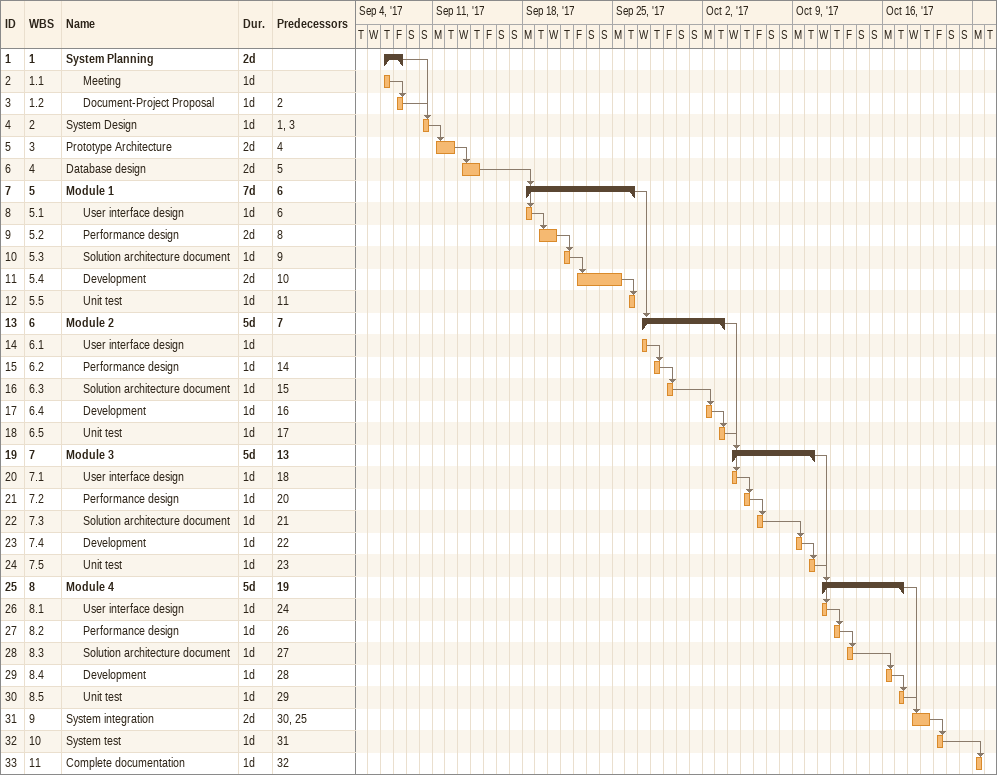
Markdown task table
| ID | WBS | Task | Duration | Start | Finish | Predecessors |
|---|---|---|---|---|---|---|
| 1 | 1 | **System Planning** | 2d | 2017-09-07 | 2017-09-08 |  |
| 2 | 1.1 | Meeting | 1d | 2017-09-07 | 2017-09-07 |  |
| 3 | 1.2 | Document-Project Proposal | 1d | 2017-09-08 | 2017-09-08 | 2 |
| 4 | 2 | System Design | 1d | 2017-09-10 | 2017-09-10 | 1, 3 |
| 5 | 3 | Prototype Architecture | 2d | 2017-09-11 | 2017-09-12 | 4 |
| 6 | 4 | Database design | 2d | 2017-09-13 | 2017-09-14 | 5 |
| 7 | 5 | **Module 1** | 7d | 2017-09-18 | 2017-09-26 | 6 |
| 8 | 5.1 | User interface design | 1d | 2017-09-18 | 2017-09-18 | 6 |
| 9 | 5.2 | Performance design | 2d | 2017-09-19 | 2017-09-20 | 8 |
| 10 | 5.3 | Solution architecture document | 1d | 2017-09-21 | 2017-09-21 | 9 |
| 11 | 5.4 | Development | 2d | 2017-09-22 | 2017-09-25 | 10 |
| 12 | 5.5 | Unit test | 1d | 2017-09-26 | 2017-09-26 | 11 |
| 13 | 6 | **Module 2** | 5d | 2017-09-27 | 2017-10-03 | 7 |
| 14 | 6.1 | User interface design | 1d | 2017-09-27 | 2017-09-27 |  |
| 15 | 6.2 | Performance design | 1d | 2017-09-28 | 2017-09-28 | 14 |
| 16 | 6.3 | Solution architecture document | 1d | 2017-09-29 | 2017-09-29 | 15 |
| 17 | 6.4 | Development | 1d | 2017-10-02 | 2017-10-02 | 16 |
| 18 | 6.5 | Unit test | 1d | 2017-10-03 | 2017-10-03 | 17 |
| 19 | 7 | **Module 3** | 5d | 2017-10-04 | 2017-10-10 | 13 |
| 20 | 7.1 | User interface design | 1d | 2017-10-04 | 2017-10-04 | 18 |
| 21 | 7.2 | Performance design | 1d | 2017-10-05 | 2017-10-05 | 20 |
| 22 | 7.3 | Solution architecture document | 1d | 2017-10-06 | 2017-10-06 | 21 |
| 23 | 7.4 | Development | 1d | 2017-10-09 | 2017-10-09 | 22 |
| 24 | 7.5 | Unit test | 1d | 2017-10-10 | 2017-10-10 | 23 |
| 25 | 8 | **Module 4** | 5d | 2017-10-11 | 2017-10-17 | 19 |
| 26 | 8.1 | User interface design | 1d | 2017-10-11 | 2017-10-11 | 24 |
| 27 | 8.2 | Performance design | 1d | 2017-10-12 | 2017-10-12 | 26 |
| 28 | 8.3 | Solution architecture document | 1d | 2017-10-13 | 2017-10-13 | 27 |
| 29 | 8.4 | Development | 1d | 2017-10-16 | 2017-10-16 | 28 |
| 30 | 8.5 | Unit test | 1d | 2017-10-17 | 2017-10-17 | 29 |
| 31 | 9 | System integration | 2d | 2017-10-18 | 2017-10-19 | 30, 25 |
| 32 | 10 | System test | 1d | 2017-10-20 | 2017-10-20 | 31 |
| 33 | 11 | Complete documentation | 1d | 2017-10-23 | 2017-10-23 | 32 |
